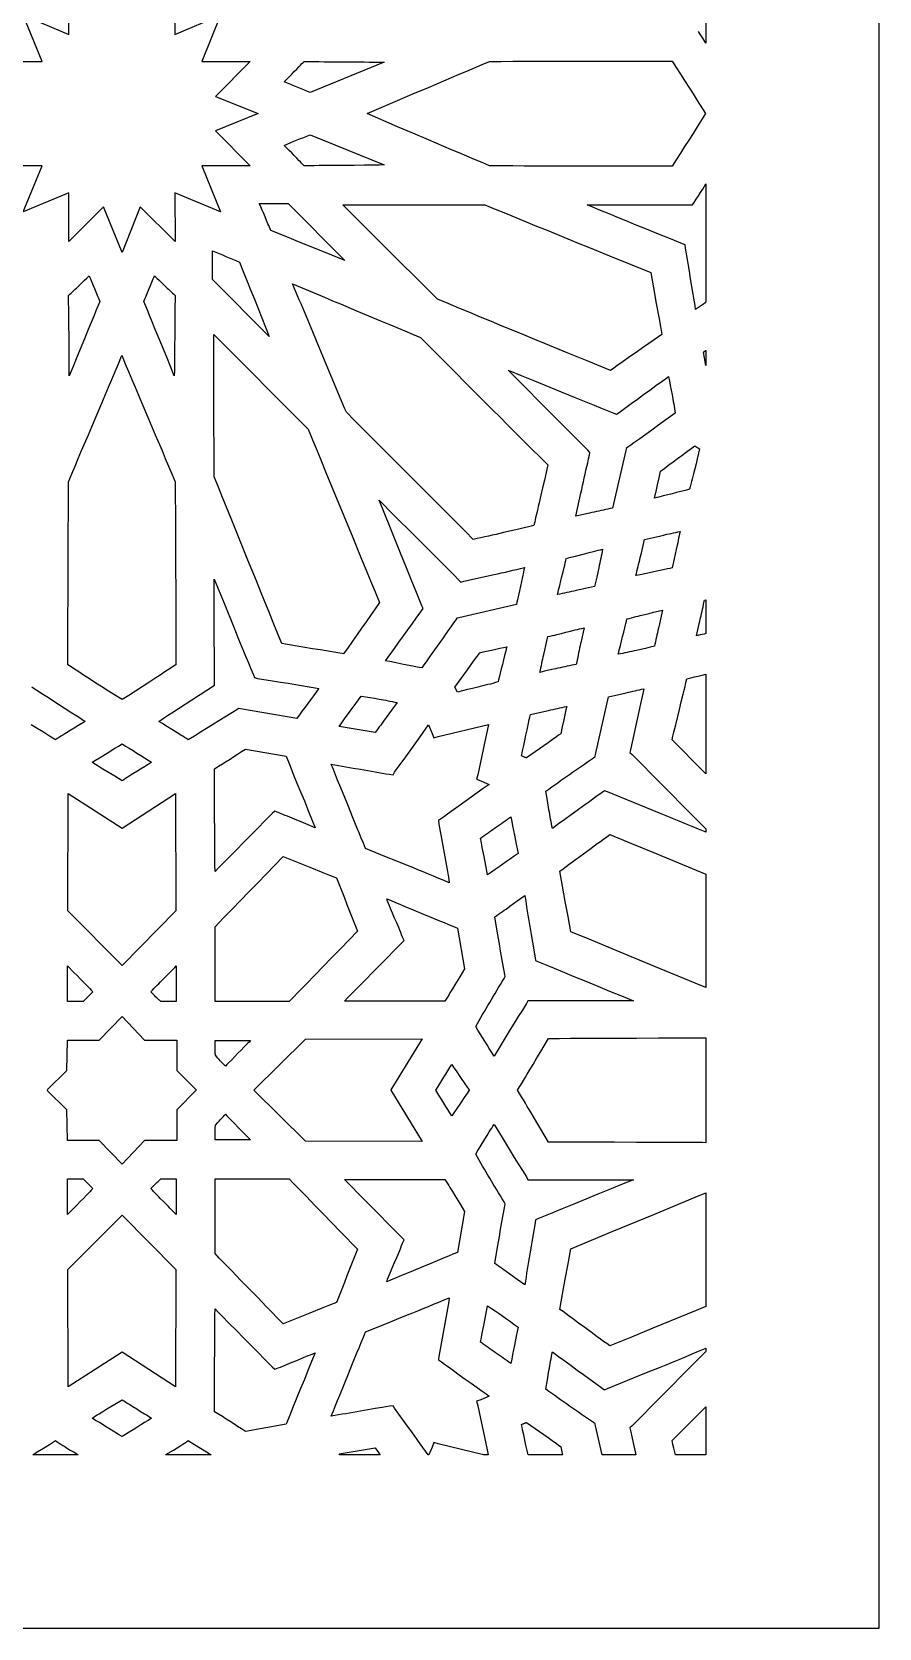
# Model space of a CAD drawing. Extents: x -500 to 500, y -1000 to 1000.
# Drawn here: x 255.5 to 500, y -1000 to -539.7 of the extents above; entities that cross this region are included whole.
import ezdxf

# ---------------------------------------------------------------- set-up
doc = ezdxf.new("R2010")
doc.units = 0
doc.layers.add('LAYER_1', color=18, linetype='CONTINUOUS')

msp = doc.modelspace()

# ---------------------------------------------------------------- linework, layer by layer
at = {"layer": 'LAYER_1'}
for points in [[(-500, -1000), (500, -1000), (500, 1000), (-500, 1000)], [(335.47, -548.18), (336.92, -548.2), (338.37, -548.22), (339.82, -548.23), (342.71, -548.25), (345.61, -548.28), (348.5, -548.3), (351.39, -548.32), (352.84, -548.34), (354.29, -548.35), (355.74, -548.37), (357.18, -548.39), (335.76, -557.08), (335.3, -556.9), (334.84, -556.72), (333.92, -556.36), (332.99, -555.99), (332.05, -555.61), (331.11, -555.23), (330.17, -554.84), (328.27, -554.07), (329.73, -552.59), (330.46, -551.85), (331.19, -551.11), (331.91, -550.38), (332.62, -549.64), (332.98, -549.27), (333.33, -548.9), (333.68, -548.53), (334.03, -548.16)], [(441.46, -549.92), (442.67, -551.8), (443.88, -553.69), (445.09, -555.58), (446.3, -557.49), (447.51, -559.39), (449.93, -563.21), (447.51, -567.03), (446.3, -568.94), (445.09, -570.84), (443.88, -572.74), (442.67, -574.63), (441.46, -576.51), (440.25, -578.38), (426.97, -578.38), (420.43, -578.37), (413.93, -578.36), (410.67, -578.36), (407.42, -578.35), (404.16, -578.34), (400.88, -578.33), (397.59, -578.32), (394.29, -578.3), (390.96, -578.28), (387.6, -578.26), (385.41, -577.35), (383.22, -576.43), (381.01, -575.5), (378.8, -574.56), (376.58, -573.62), (374.36, -572.68), (372.14, -571.73), (369.91, -570.78), (365.47, -568.88), (361.03, -566.98), (352.23, -563.21), (361.03, -559.44), (365.47, -557.54), (369.91, -555.64), (372.14, -554.69), (374.36, -553.75), (376.58, -552.8), (378.8, -551.86), (381.01, -550.93), (383.22, -550), (385.41, -549.08), (387.6, -548.16), (390.96, -548.14), (394.29, -548.12), (397.59, -548.11), (400.88, -548.09), (404.16, -548.08), (407.42, -548.07), (410.67, -548.07), (413.93, -548.06), (420.43, -548.05), (426.97, -548.05), (440.25, -548.05)], [(357.18, -578.03), (355.74, -578.05), (354.29, -578.07), (352.84, -578.09), (351.39, -578.1), (348.5, -578.13), (345.61, -578.15), (342.71, -578.17), (339.82, -578.19), (338.37, -578.21), (336.92, -578.23), (335.47, -578.24), (334.03, -578.26), (333.68, -577.89), (333.33, -577.53), (332.98, -577.16), (332.62, -576.79), (331.91, -576.05), (331.19, -575.31), (330.46, -574.57), (329.73, -573.84), (328.27, -572.36), (330.17, -571.58), (331.11, -571.19), (332.05, -570.81), (332.99, -570.43), (333.92, -570.06), (334.84, -569.7), (335.3, -569.52), (335.76, -569.35)], [(450, -617.63), (449.83, -617.75), (449.27, -618.14), (448.72, -618.54), (448.17, -618.93), (447.61, -619.32), (447.05, -619.71), (446.87, -618.6), (446.7, -617.49), (446.52, -616.39), (446.34, -615.28), (445.97, -613.07), (445.61, -610.85), (445.24, -608.64), (444.88, -606.42), (444.7, -605.32), (444.52, -604.21), (444.34, -603.1), (444.17, -602), (444.05, -601.07), (443.25, -600.72), (439.79, -599.33), (436.34, -597.94), (432.88, -596.55), (431.16, -595.85), (429.44, -595.15), (427.71, -594.45), (425.99, -593.75), (424.27, -593.04), (422.56, -592.34), (420.84, -591.63), (419.13, -590.92), (417.42, -590.21), (415.71, -589.49), (446.13, -589.49), (446.59, -588.8), (447.21, -587.84), (447.84, -586.88), (448.46, -585.92), (449.08, -584.96), (450, -583.51)], [(345.78, -605.58), (340.42, -603.41), (337.75, -602.33), (335.08, -601.24), (332.41, -600.16), (329.76, -599.07), (327.11, -597.99), (324.46, -596.9), (324.25, -596.42), (324.04, -595.94), (323.83, -595.46), (323.62, -594.97), (323.2, -594), (322.79, -593.02), (322.38, -592.05), (321.97, -591.07), (321.76, -590.59), (321.55, -590.11), (321.34, -589.62), (321.12, -589.15), (329.42, -589.15)], [(389.2, -590.73), (392.18, -591.96), (395.17, -593.19), (398.16, -594.42), (401.15, -595.65), (404.15, -596.87), (407.14, -598.1), (410.14, -599.32), (413.14, -600.54), (416.13, -601.76), (422.14, -604.19), (428.14, -606.63), (434.14, -609.06), (434.92, -613.49), (435.7, -617.93), (436.48, -622.39), (436.87, -624.63), (437.26, -626.89), (433.54, -629.49), (431.69, -630.79), (429.84, -632.1), (427.99, -633.4), (426.16, -634.7), (424.33, -636), (423.42, -636.65), (422.51, -637.3), (416.24, -634.74), (409.98, -632.18), (403.72, -629.61), (400.59, -628.33), (397.46, -627.04), (394.34, -625.76), (391.21, -624.47), (388.09, -623.18), (384.97, -621.89), (381.85, -620.59), (378.73, -619.3), (375.62, -618), (372.51, -616.7), (365.68, -609.92), (362.27, -606.53), (358.85, -603.14), (355.44, -599.74), (352.03, -596.33), (350.32, -594.63), (348.62, -592.92), (346.91, -591.21), (345.2, -589.49), (386.22, -589.49)], [(309.55, -603.59), (310.5, -603.98), (311.46, -604.38), (312.42, -604.79), (313.4, -605.2), (314.37, -605.62), (315.36, -606.05), (316.44, -608.7), (317.52, -611.36), (318.6, -614.03), (319.68, -616.71), (320.76, -619.4), (321.84, -622.08), (324, -627.46), (307.64, -611.03), (307.64, -602.81)], [(272.24, -610.44), (272.43, -610.9), (272.62, -611.36), (272.8, -611.83), (273.17, -612.76), (273.54, -613.69), (273.91, -614.62), (274.28, -615.55), (274.47, -616.01), (274.66, -616.48), (274.85, -616.94), (275.04, -617.39), (274.5, -618.74), (273.95, -620.08), (273.41, -621.43), (272.86, -622.77), (271.76, -625.46), (270.66, -628.14), (268.46, -633.49), (267.37, -636.16), (266.28, -638.81), (266.28, -637.38), (266.28, -635.94), (266.27, -634.5), (266.26, -633.06), (266.25, -631.62), (266.24, -630.17), (266.23, -628.72), (266.21, -627.28), (266.18, -624.38), (266.14, -621.47), (266.05, -615.66), (266.44, -615.31), (266.83, -614.96), (267.21, -614.6), (267.59, -614.25), (267.97, -613.89), (268.34, -613.54), (269.09, -612.82), (270.57, -611.39), (271.31, -610.68), (271.68, -610.33), (272.04, -609.98)], [(291.19, -610.33), (291.56, -610.68), (292.29, -611.39), (293.78, -612.82), (294.52, -613.54), (294.9, -613.89), (295.28, -614.25), (295.66, -614.6), (296.04, -614.96), (296.43, -615.31), (296.81, -615.66), (296.79, -617.11), (296.78, -618.56), (296.76, -620.02), (296.75, -621.47), (296.72, -624.38), (296.7, -627.28), (296.68, -630.17), (296.65, -633.06), (296.64, -634.5), (296.62, -635.94), (296.6, -637.38), (296.58, -638.81), (295.5, -636.16), (294.41, -633.49), (292.21, -628.14), (291.1, -625.46), (290.01, -622.77), (289.46, -621.43), (288.91, -620.08), (288.37, -618.74), (287.83, -617.39), (288.02, -616.94), (288.21, -616.48), (288.4, -616.01), (288.59, -615.55), (288.96, -614.62), (289.33, -613.69), (289.69, -612.76), (290.06, -611.83), (290.25, -611.36), (290.44, -610.9), (290.63, -610.44), (290.82, -609.98)], [(332.98, -613.27), (335.28, -614.25), (337.59, -615.22), (339.9, -616.19), (342.22, -617.16), (344.53, -618.12), (349.18, -620.06), (353.82, -621.99), (356.14, -622.95), (358.46, -623.92), (360.77, -624.89), (363.07, -625.86), (365.37, -626.84), (367.67, -627.81), (372.25, -632.41), (376.83, -637.01), (381.41, -641.61), (383.71, -643.91), (386, -646.2), (388.3, -648.5), (390.59, -650.79), (392.89, -653.08), (395.19, -655.37), (397.5, -657.66), (399.8, -659.95), (402.11, -662.23), (404.42, -664.51), (403.39, -668.92), (402.87, -671.11), (402.36, -673.29), (401.86, -675.47), (401.61, -676.56), (401.36, -677.65), (401.11, -678.73), (400.87, -679.82), (400.63, -680.91), (400.39, -681.99), (396, -683.03), (393.81, -683.55), (391.63, -684.06), (390.54, -684.31), (389.45, -684.57), (388.36, -684.82), (387.26, -685.07), (386.17, -685.32), (385.07, -685.56), (383.98, -685.8), (382.88, -686.04), (380.59, -683.74), (378.3, -681.45), (373.72, -676.86), (369.14, -672.27), (364.56, -667.69), (359.98, -663.11), (355.4, -658.53), (350.82, -653.94), (348.53, -651.64), (346.24, -649.34), (345.74, -648.19), (345.25, -647.04), (344.76, -645.89), (344.27, -644.73), (343.78, -643.58), (343.29, -642.42), (342.32, -640.1), (341.35, -637.79), (340.39, -635.47), (338.46, -630.82), (336.54, -626.18), (335.57, -623.86), (334.61, -621.54), (333.64, -619.22), (333.15, -618.07), (332.66, -616.91), (332.17, -615.76), (331.68, -614.6), (331.18, -613.45), (330.69, -612.3)], [(335.18, -654.21), (336.47, -657.33), (337.77, -660.46), (339.06, -663.58), (340.35, -666.71), (342.92, -672.96), (345.49, -679.21), (348.06, -685.46), (350.64, -691.72), (351.92, -694.84), (353.21, -697.97), (354.51, -701.09), (355.8, -704.22), (354.51, -706.08), (353.21, -707.93), (351.91, -709.78), (350.62, -711.63), (349.32, -713.47), (348.03, -715.32), (346.73, -717.18), (345.43, -719.04), (344.31, -718.84), (343.19, -718.65), (340.96, -718.27), (338.73, -717.9), (336.5, -717.53), (334.28, -717.16), (332.05, -716.79), (329.82, -716.41), (328.7, -716.22), (327.58, -716.03), (326.36, -713.01), (325.15, -710), (323.94, -706.99), (322.72, -703.98), (321.5, -700.97), (320.28, -697.97), (317.84, -691.96), (312.96, -679.97), (310.53, -673.97), (309.32, -670.98), (308.1, -667.98), (308.08, -665.42), (308.07, -662.86), (308.05, -660.29), (308.04, -657.72), (308.03, -655.15), (308.02, -652.58), (308.01, -650.01), (308, -647.43), (308, -642.29), (307.99, -637.15), (307.99, -626.89)], [(281.49, -633.14), (282.43, -635.36), (283.37, -637.6), (284.32, -639.85), (285.28, -642.12), (287.21, -646.68), (289.15, -651.25), (291.1, -655.83), (293.03, -660.39), (293.99, -662.66), (294.94, -664.91), (295.88, -667.15), (296.81, -669.37), (296.9, -682.7), (296.94, -689.25), (296.97, -695.77), (296.99, -699.02), (297, -702.28), (297.01, -705.55), (297.02, -708.83), (297.03, -712.13), (297.04, -715.45), (297.04, -718.79), (297.04, -722.16), (296.09, -722.79), (295.13, -723.43), (294.16, -724.06), (293.19, -724.7), (292.21, -725.33), (291.23, -725.97), (289.27, -727.24), (287.3, -728.51), (285.35, -729.77), (283.41, -731.01), (281.49, -732.23), (279.57, -731.01), (277.62, -729.77), (275.64, -728.51), (273.66, -727.24), (272.66, -726.61), (271.67, -725.97), (270.68, -725.33), (269.7, -724.7), (268.72, -724.06), (267.74, -723.43), (266.78, -722.79), (265.82, -722.16), (265.84, -718.79), (265.86, -715.45), (265.88, -712.13), (265.89, -708.83), (265.92, -702.28), (265.94, -695.77), (265.96, -689.25), (265.98, -682.7), (266, -679.4), (266.01, -676.09), (266.03, -672.74), (266.05, -669.37), (266.99, -667.15), (267.93, -664.91), (268.88, -662.66), (269.84, -660.39), (271.77, -655.83), (273.71, -651.25), (275.66, -646.68), (277.59, -642.12), (278.55, -639.85), (279.5, -637.6), (280.44, -635.36), (281.38, -633.14), (281.49, -633.02)], [(450, -635.89), (449.35, -631.98), (449.89, -631.57), (450, -631.49)], [(396.74, -638.75), (400.57, -640.31), (408.21, -643.43), (412.02, -644.98), (413.92, -645.75), (415.82, -646.52), (417.73, -647.29), (419.63, -648.05), (421.53, -648.82), (423.43, -649.58), (424.24, -649.92), (424.93, -649.46), (428.47, -646.86), (430.25, -645.55), (432.03, -644.25), (433.81, -642.95), (435.6, -641.65), (437.4, -640.34), (438.31, -639.69), (439.21, -639.04), (439.47, -640.34), (439.73, -641.65), (439.99, -642.95), (440.24, -644.27), (440.36, -644.92), (440.48, -645.58), (440.6, -646.24), (440.72, -646.9), (440.84, -647.57), (440.95, -648.24), (441.06, -648.9), (441.17, -649.58), (437.78, -652.03), (436.07, -653.26), (434.36, -654.5), (432.64, -655.73), (430.92, -656.97), (430.05, -657.58), (429.19, -658.2), (428.33, -658.81), (427.46, -659.42), (427, -659.76), (426.89, -660.34), (423.08, -677.01), (422.41, -677.14), (421.75, -677.28), (421.08, -677.42), (420.41, -677.55), (419.74, -677.69), (419.07, -677.84), (418.41, -677.98), (417.74, -678.13), (417.08, -678.27), (416.42, -678.42), (415.1, -678.72), (413.79, -679.02), (412.49, -679.33), (412.96, -677.11), (413.44, -674.9), (413.92, -672.69), (414.16, -671.59), (414.4, -670.49), (414.64, -669.39), (414.89, -668.29), (415.14, -667.19), (415.39, -666.09), (415.64, -665), (415.89, -663.91), (416.14, -662.82), (416.4, -661.73), (416.52, -660.92), (415.94, -660.23), (414.5, -658.79), (413.05, -657.36), (411.61, -655.93), (410.17, -654.49), (407.29, -651.62), (404.42, -648.75), (401.55, -645.87), (398.67, -642.99), (392.9, -637.19)], [(446.9, -659.13), (446.99, -659.19), (447.08, -659.25), (447.16, -659.31), (447.25, -659.36), (447.34, -659.42), (447.51, -659.52), (447.68, -659.61), (447.85, -659.7), (448.2, -659.88), (447.51, -662.76), (447.16, -664.22), (446.8, -665.68), (446.44, -667.15), (446.26, -667.89), (446.08, -668.62), (445.89, -669.36), (445.7, -670.1), (445.51, -670.83), (445.32, -671.57), (444.69, -671.73), (444.06, -671.88), (442.8, -672.2), (441.52, -672.52), (440.25, -672.85), (438.98, -673.17), (437.71, -673.49), (436.44, -673.81), (435.81, -673.97), (435.18, -674.12), (435.4, -673.16), (435.61, -672.19), (436.05, -670.24), (436.48, -668.29), (436.69, -667.32), (436.91, -666.36), (437.52, -665.91), (438.12, -665.45), (439.35, -664.54), (440.58, -663.63), (441.82, -662.72), (443.06, -661.8), (444.31, -660.89), (446.82, -659.07)], [(357.11, -676.13), (358.54, -677.56), (361.41, -680.43), (364.28, -683.3), (367.16, -686.17), (370.05, -689.05), (372.94, -691.94), (375.83, -694.83), (377.28, -696.28), (378.73, -697.74), (379.3, -698.31), (380.11, -698.08), (382.31, -697.61), (384.5, -697.13), (386.68, -696.64), (388.87, -696.16), (389.96, -695.91), (391.05, -695.67), (392.14, -695.42), (393.23, -695.17), (394.33, -694.92), (395.42, -694.66), (396.52, -694.41), (397.62, -694.15), (397.47, -694.82), (397.33, -695.49), (397.04, -696.82), (396.75, -698.15), (396.47, -699.47), (396.19, -700.8), (395.91, -702.12), (395.62, -703.46), (395.47, -704.13), (395.32, -704.8), (378.73, -708.62), (378.15, -708.73), (377.81, -709.2), (377.2, -710.06), (376.59, -710.93), (375.37, -712.67), (374.14, -714.41), (372.91, -716.14), (371.68, -717.88), (370.45, -719.62), (369.23, -721.35), (368.62, -722.22), (368.01, -723.09), (366.71, -722.83), (365.4, -722.57), (362.77, -722.05), (360.14, -721.53), (358.83, -721.27), (357.53, -721), (360.12, -717.44), (361.42, -715.66), (362.71, -713.87), (364.01, -712.08), (365.31, -710.28), (366.6, -708.47), (367.25, -707.56), (367.9, -706.65), (368.36, -705.96), (368.01, -705.14), (366.5, -701.36), (364.97, -697.57), (363.44, -693.77), (361.89, -689.96), (360.35, -686.15), (358.8, -682.34), (355.69, -674.7)], [(442.42, -684.38), (442.29, -685.03), (442.15, -685.68), (442.02, -686.33), (441.88, -686.99), (441.73, -687.64), (441.45, -688.95), (441.15, -690.27), (440.85, -691.59), (440.25, -694.26), (439.6, -694.39), (438.95, -694.53), (437.64, -694.8), (436.33, -695.08), (435.01, -695.36), (433.69, -695.64), (432.38, -695.92), (431.07, -696.2), (430.42, -696.33), (429.77, -696.46), (429.94, -695.81), (430.11, -695.16), (430.27, -694.51), (430.44, -693.86), (430.6, -693.21), (430.76, -692.55), (430.92, -691.9), (431.08, -691.25), (431.39, -689.95), (431.69, -688.65), (432.3, -686.04), (434.89, -685.44), (436.18, -685.14), (437.47, -684.84), (438.75, -684.55), (439.39, -684.41), (440.03, -684.27), (440.66, -684.13), (441.3, -683.99), (441.93, -683.86), (442.56, -683.73)], [(420.07, -689.49), (419.94, -690.17), (419.8, -690.84), (419.67, -691.51), (419.53, -692.19), (419.38, -692.86), (419.24, -693.53), (419.1, -694.2), (418.8, -695.55), (418.5, -696.9), (417.9, -699.59), (415.22, -700.19), (413.88, -700.49), (412.54, -700.79), (411.87, -700.93), (411.2, -701.08), (410.53, -701.22), (409.86, -701.36), (409.19, -701.5), (408.52, -701.64), (407.86, -701.77), (407.19, -701.9), (407.34, -701.25), (407.49, -700.6), (407.65, -699.95), (407.81, -699.3), (408.13, -698), (408.45, -696.69), (408.78, -695.39), (409.1, -694.09), (409.26, -693.44), (409.41, -692.79), (409.57, -692.14), (409.72, -691.48), (410.39, -691.31), (411.05, -691.14), (412.38, -690.81), (415.01, -690.15), (416.31, -689.83), (417.61, -689.5), (418.26, -689.33), (418.91, -689.16), (419.56, -688.99), (420.2, -688.82)], [(309.53, -700.97), (310.94, -704.43), (313.75, -711.32), (315.15, -714.76), (316.56, -718.2), (317.27, -719.91), (317.97, -721.63), (318.68, -723.34), (319.4, -725.06), (319.74, -725.87), (320.55, -726.1), (324.97, -726.79), (327.19, -727.15), (329.42, -727.5), (330.53, -727.68), (331.64, -727.86), (332.75, -728.05), (333.86, -728.23), (334.97, -728.42), (336.08, -728.61), (337.19, -728.8), (338.29, -728.99), (337.9, -729.54), (337.51, -730.08), (336.72, -731.16), (335.92, -732.25), (335.12, -733.33), (334.32, -734.42), (333.53, -735.5), (332.74, -736.59), (332.34, -737.13), (331.95, -737.68), (315.71, -734.9), (315.13, -734.78), (314.67, -735.13), (312.91, -736.21), (311.15, -737.3), (309.39, -738.38), (307.64, -739.47), (305.89, -740.56), (304.14, -741.64), (302.38, -742.73), (300.62, -743.81), (300.08, -743.47), (299.54, -743.12), (299, -742.78), (298.46, -742.44), (297.38, -741.77), (296.31, -741.11), (294.18, -739.79), (293.13, -739.14), (292.09, -738.49), (293.04, -737.86), (294, -737.23), (294.95, -736.61), (295.91, -735.99), (297.83, -734.75), (299.75, -733.51), (301.67, -732.27), (303.59, -731.03), (304.55, -730.41), (305.51, -729.78), (306.46, -729.16), (307.41, -728.53), (308.22, -728.07), (308.22, -727.26), (308.2, -725.39), (308.18, -723.53), (308.17, -721.67), (308.15, -719.81), (308.14, -717.95), (308.13, -716.09), (308.13, -714.24), (308.12, -712.38), (308.11, -708.67), (308.11, -704.95), (308.1, -697.5)], [(450, -713.19), (449.48, -713.31), (448.38, -713.57), (447.28, -713.83), (447.88, -711.24), (448.18, -709.96), (448.47, -708.68), (448.62, -708.04), (448.76, -707.39), (448.9, -706.75), (449.04, -706.11), (449.18, -705.47), (449.32, -704.82), (449.45, -704.17), (449.58, -703.52), (450, -703.43)], [(436.88, -709.02), (436.58, -710.33), (436.29, -711.63), (436.15, -712.28), (436, -712.93), (435.86, -713.58), (435.72, -714.23), (435.58, -714.88), (435.45, -715.53), (435.31, -716.19), (435.18, -716.84), (433.88, -717.14), (432.57, -717.44), (431.26, -717.74), (429.94, -718.04), (429.28, -718.18), (428.62, -718.33), (427.96, -718.47), (427.31, -718.61), (426.65, -718.75), (426, -718.89), (425.35, -719.02), (424.7, -719.15), (424.85, -718.52), (425, -717.89), (425.32, -716.62), (425.64, -715.34), (425.96, -714.06), (426.29, -712.78), (426.61, -711.5), (426.92, -710.23), (427.08, -709.6), (427.23, -708.97), (427.88, -708.79), (428.52, -708.62), (429.17, -708.46), (429.81, -708.29), (430.45, -708.13), (431.08, -707.97), (432.36, -707.65), (433.63, -707.34), (434.91, -707.03), (436.19, -706.72), (437.49, -706.42)], [(414.6, -712.81), (414.3, -714.12), (414, -715.43), (413.86, -716.08), (413.71, -716.74), (413.56, -717.39), (413.42, -718.05), (413.28, -718.71), (413.14, -719.38), (413, -720.04), (412.86, -720.71), (412.73, -721.38), (412.6, -722.05), (411.93, -722.18), (411.27, -722.31), (410.6, -722.45), (409.94, -722.59), (409.28, -722.73), (408.62, -722.87), (407.97, -723.02), (407.31, -723.16), (406.66, -723.31), (406.01, -723.46), (404.71, -723.76), (403.41, -724.06), (402.12, -724.36), (402.25, -723.71), (402.38, -723.06), (402.52, -722.42), (402.65, -721.78), (402.79, -721.13), (402.94, -720.49), (403.08, -719.85), (403.23, -719.21), (403.52, -717.93), (403.82, -716.65), (404.42, -714.06), (405.07, -713.91), (405.72, -713.75), (406.37, -713.59), (407.01, -713.43), (408.31, -713.11), (409.62, -712.79), (410.93, -712.46), (411.59, -712.3), (412.25, -712.14), (412.91, -711.98), (413.57, -711.82), (414.24, -711.67), (414.9, -711.51)], [(392.4, -717.58), (392.25, -718.22), (391.93, -719.49), (391.61, -720.77), (391.29, -722.05), (390.96, -723.33), (390.64, -724.6), (390.33, -725.88), (390.17, -726.51), (390.02, -727.14), (389.28, -727.33), (388.55, -727.53), (387.82, -727.72), (387.08, -727.9), (386.35, -728.09), (385.61, -728.27), (384.88, -728.45), (384.14, -728.63), (382.67, -728.99), (381.21, -729.34), (378.27, -730.03), (377.58, -728.65), (379.39, -726.13), (381.19, -723.62), (382.08, -722.38), (382.97, -721.14), (383.85, -719.91), (384.72, -718.69), (385.71, -718.47), (386.69, -718.26), (388.64, -717.82), (390.58, -717.39), (391.56, -717.17), (392.55, -716.95)], [(450, -753.61), (449.41, -753.01), (440.25, -743.81), (440.51, -742.72), (440.77, -741.64), (441.31, -739.45), (442.38, -735.06), (442.92, -732.85), (443.46, -730.64), (443.73, -729.53), (443.99, -728.43), (444.25, -727.32), (444.51, -726.21), (445.62, -725.95), (446.72, -725.69), (447.82, -725.42), (448.92, -725.15), (450, -724.89)], [(353.09, -731.63), (354.39, -731.85), (355.69, -732.08), (356.33, -732.19), (356.98, -732.31), (357.63, -732.42), (358.28, -732.54), (358.93, -732.67), (359.57, -732.79), (360.22, -732.92), (360.87, -733.04), (359.31, -735.22), (358.53, -736.3), (357.75, -737.39), (356.95, -738.47), (356.56, -739.01), (356.16, -739.56), (355.75, -740.1), (355.35, -740.64), (354.94, -741.18), (354.53, -741.73), (344.17, -739.99), (344.95, -738.9), (345.74, -737.8), (347.33, -735.59), (348.93, -733.38), (349.72, -732.28), (350.5, -731.19)], [(431.6, -731.28), (431.12, -733.47), (430.65, -735.66), (430.17, -737.86), (429.22, -742.28), (428.27, -746.71), (428.04, -747.52), (428.73, -748.09), (430.16, -749.53), (431.58, -750.96), (434.43, -753.84), (440.15, -759.61), (443.01, -762.5), (444.45, -763.94), (445.89, -765.38), (447.33, -766.82), (448.77, -768.26), (450, -769.49), (450, -770.44), (449.78, -770.35), (447.9, -769.57), (446.02, -768.8), (444.14, -768.03), (442.26, -767.26), (440.38, -766.49), (438.5, -765.72), (436.62, -764.95), (432.86, -763.43), (429.1, -761.9), (421.59, -758.86), (420.78, -758.51), (420.09, -758.98), (418.28, -760.28), (416.48, -761.58), (414.68, -762.88), (412.89, -764.19), (411.09, -765.49), (409.3, -766.79), (407.5, -768.09), (405.69, -769.4), (405.56, -768.72), (405.43, -768.05), (405.31, -767.38), (405.19, -766.7), (405.07, -766.03), (404.95, -765.36), (404.84, -764.69), (404.72, -764.01), (404.5, -762.67), (404.28, -761.32), (403.84, -758.63), (404.69, -758.02), (405.53, -757.41), (406.38, -756.81), (407.23, -756.2), (408.09, -755.59), (408.94, -754.99), (409.8, -754.38), (410.66, -753.78), (411.52, -753.18), (412.38, -752.58), (413.24, -751.98), (414.1, -751.38), (414.96, -750.79), (415.83, -750.2), (416.69, -749.61), (417.55, -749.02), (418.02, -748.67), (418.13, -748.09), (421.93, -731.42), (423.19, -731.12), (424.46, -730.82), (425.73, -730.52), (427, -730.22), (427.64, -730.08), (428.28, -729.93), (428.91, -729.79), (429.55, -729.65), (430.18, -729.51), (430.81, -729.37), (431.44, -729.24), (432.07, -729.11)], [(409.62, -735.16), (409.4, -736.13), (409.19, -737.11), (408.97, -738.09), (408.54, -740.08), (408.11, -742.07), (407.5, -742.51), (406.89, -742.94), (405.67, -743.81), (404.44, -744.68), (403.2, -745.55), (401.95, -746.42), (400.7, -747.28), (398.2, -749.02), (398.11, -749), (398.03, -748.97), (397.94, -748.94), (397.85, -748.91), (397.77, -748.88), (397.68, -748.85), (397.51, -748.77), (397.33, -748.7), (397.16, -748.61), (396.82, -748.44), (396.97, -747.7), (397.12, -746.96), (397.44, -745.47), (397.76, -743.98), (398.08, -742.48), (398.41, -740.98), (398.73, -739.49), (399.04, -738), (399.2, -737.26), (399.35, -736.52), (400.65, -736.21), (401.96, -735.91), (403.28, -735.61), (404.59, -735.32), (405.25, -735.17), (405.91, -735.03), (406.57, -734.88), (407.22, -734.74), (407.88, -734.6), (408.53, -734.47), (409.19, -734.33), (409.84, -734.2)], [(386.87, -741.2), (386.48, -742.99), (386.09, -744.79), (385.7, -746.6), (384.92, -750.24), (384.14, -753.88), (383.8, -755.16), (385.07, -755.62), (387.48, -756.66), (386.62, -757.27), (385.76, -757.88), (384.03, -759.11), (382.3, -760.34), (380.57, -761.58), (378.84, -762.82), (377.12, -764.05), (375.39, -765.28), (374.52, -765.89), (373.66, -766.5), (372.85, -767.08), (372.97, -768.12), (373.16, -769.17), (373.35, -770.21), (373.54, -771.26), (373.73, -772.31), (374.1, -774.42), (374.47, -776.53), (374.83, -778.65), (375.2, -780.77), (375.39, -781.83), (375.58, -782.9), (375.77, -783.96), (375.96, -785.02), (374.45, -784.4), (372.94, -783.77), (371.43, -783.15), (369.91, -782.53), (368.4, -781.91), (366.89, -781.29), (365.38, -780.67), (363.87, -780.06), (360.84, -778.84), (357.82, -777.62), (351.77, -775.18), (351.14, -773.66), (350.52, -772.15), (349.9, -770.63), (349.28, -769.11), (348.05, -766.07), (346.82, -763.03), (345.58, -759.99), (344.35, -756.95), (343.73, -755.43), (343.11, -753.91), (342.49, -752.39), (341.86, -750.87), (342.92, -751.05), (343.98, -751.23), (345.04, -751.4), (346.09, -751.59), (348.21, -751.95), (350.31, -752.32), (352.42, -752.69), (354.51, -753.05), (356.6, -753.41), (357.64, -753.59), (358.68, -753.77), (359.72, -753.88), (360.18, -753.19), (361.43, -751.46), (362.67, -749.74), (363.9, -748.02), (365.12, -746.31), (367.55, -742.92), (369.97, -739.53), (371.01, -741.96), (371.47, -743.23), (372.74, -742.88), (387.25, -739.41)], [(282.51, -745.6), (283.58, -746.26), (284.68, -746.94), (285.8, -747.63), (286.9, -748.32), (287.99, -749.01), (289.03, -749.67), (290.02, -750.29), (289.53, -750.6), (289.03, -750.92), (288.51, -751.25), (287.97, -751.58), (286.87, -752.26), (285.75, -752.96), (284.63, -753.65), (283.54, -754.33), (283, -754.66), (282.48, -754.99), (281.98, -755.31), (281.49, -755.62), (279.38, -754.33), (278.26, -753.65), (277.13, -752.96), (276, -752.26), (274.9, -751.58), (274.36, -751.25), (273.84, -750.92), (273.34, -750.6), (272.85, -750.29), (273.87, -749.67), (274.95, -749.01), (277.17, -747.63), (279.4, -746.26), (280.47, -745.6), (281.49, -744.97)], [(328.84, -748.56), (329.88, -751.12), (330.93, -753.7), (331.99, -756.28), (333.05, -758.86), (334.11, -761.44), (335.16, -764.02), (336.21, -766.6), (337.25, -769.16), (336.58, -768.88), (335.91, -768.6), (335.24, -768.33), (334.57, -768.05), (333.23, -767.51), (331.9, -766.96), (330.56, -766.42), (329.22, -765.88), (328.55, -765.6), (327.88, -765.32), (327.21, -765.05), (326.54, -764.76), (325.62, -764.42), (324.81, -765.11), (323.77, -766.15), (322.74, -767.2), (320.68, -769.28), (318.63, -771.36), (316.57, -773.45), (314.52, -775.53), (312.46, -777.62), (310.4, -779.7), (309.37, -780.74), (308.34, -781.78), (308.31, -779.94), (308.3, -778.09), (308.28, -776.25), (308.27, -774.4), (308.26, -772.55), (308.25, -770.71), (308.24, -768.86), (308.23, -767.01), (308.23, -763.3), (308.22, -759.59), (308.22, -752.15), (309.34, -751.45), (310.45, -750.76), (311.55, -750.06), (312.66, -749.35), (313.76, -748.65), (314.86, -747.93), (315.97, -747.21), (317.09, -746.47)], [(297.04, -793.13), (281.49, -808.87), (265.82, -793.13), (265.94, -759.32), (281.49, -769.28), (296.93, -759.32)], [(393.97, -767.35), (394.22, -768.66), (394.74, -771.31), (395.26, -773.95), (395.52, -775.27), (395.78, -776.57), (395.24, -776.96), (394.69, -777.35), (393.6, -778.13), (392.5, -778.91), (391.4, -779.68), (390.3, -780.45), (389.2, -781.21), (388.11, -781.97), (387.02, -782.71), (386.51, -780.1), (385.99, -777.48), (385.47, -774.85), (385.21, -773.51), (384.95, -772.17), (385.49, -771.78), (386.03, -771.4), (386.58, -771.01), (387.13, -770.63), (387.68, -770.25), (388.23, -769.87), (389.33, -769.11), (390.43, -768.35), (390.98, -767.97), (391.53, -767.58), (392.08, -767.2), (392.62, -766.81), (393.16, -766.43), (393.71, -766.04)], [(428.5, -773.69), (434.74, -776.25), (447.22, -781.38), (450, -782.52), (450, -815.27), (446.92, -814), (434.95, -809.05), (422.98, -804.1), (416.99, -801.62), (410.99, -799.15), (410.21, -794.79), (409.43, -790.41), (408.65, -786.03), (407.88, -781.67), (408.78, -781.01), (409.69, -780.36), (410.59, -779.7), (411.49, -779.04), (412.39, -778.38), (413.28, -777.72), (415.08, -776.4), (416.87, -775.08), (417.77, -774.42), (418.67, -773.76), (419.57, -773.1), (420.47, -772.44), (421.37, -771.78), (422.28, -771.13)], [(328.99, -777.89), (329.94, -778.28), (330.89, -778.66), (331.84, -779.04), (333.74, -779.81), (335.65, -780.57), (339.49, -782.09), (341.42, -782.86), (343.36, -783.64), (343.75, -784.59), (344.13, -785.55), (344.51, -786.51), (344.9, -787.47), (345.66, -789.4), (346.41, -791.33), (347.17, -793.27), (347.93, -795.19), (348.31, -796.16), (348.69, -797.12), (349.08, -798.08), (349.47, -799.03), (344.54, -804.07), (342.08, -806.59), (339.61, -809.12), (337.15, -811.65), (334.69, -814.19), (333.46, -815.46), (332.23, -816.74), (331, -818.01), (329.76, -819.29), (308.34, -819.29), (308.34, -797.76), (309.57, -796.48), (310.8, -795.2), (312.03, -793.93), (313.26, -792.66), (315.72, -790.12), (318.19, -787.59), (320.65, -785.06), (323.11, -782.54), (328.04, -777.5)], [(359.15, -790.18), (360.42, -790.7), (361.7, -791.23), (362.97, -791.76), (365.52, -792.82), (368.07, -793.88), (370.62, -794.94), (373.17, -796), (374.44, -796.53), (375.72, -797.06), (376.99, -797.58), (378.27, -798.11), (380.34, -809.91), (379.65, -811.05), (378.96, -812.19), (377.56, -814.5), (376.86, -815.67), (376.15, -816.83), (375.79, -817.42), (375.43, -818), (375.06, -818.59), (374.7, -819.18), (345.66, -819.18), (346.7, -818.13), (347.73, -817.09), (349.79, -815.01), (351.85, -812.92), (353.9, -810.84), (355.95, -808.76), (358.01, -806.67), (360.07, -804.59), (361.1, -803.55), (362.14, -802.51), (362.94, -801.69), (362.48, -800.77), (362.2, -800.07), (361.92, -799.38), (361.63, -798.68), (361.34, -797.99), (360.76, -796.6), (360.18, -795.21), (359.6, -793.82), (359.02, -792.43), (358.73, -791.74), (358.44, -791.04), (358.16, -790.35), (357.88, -789.65)], [(397.91, -789.86), (398.09, -790.98), (398.27, -792.1), (398.45, -793.23), (398.63, -794.35), (398.82, -795.46), (399, -796.58), (399.19, -797.7), (399.57, -799.94), (399.96, -802.18), (400.73, -806.67), (400.85, -807.48), (401.66, -807.83), (405.07, -809.22), (408.5, -810.63), (411.93, -812.03), (415.37, -813.45), (418.8, -814.86), (422.23, -816.26), (425.66, -817.67), (429.08, -819.06), (398.66, -819.06), (398.2, -819.87), (397.03, -821.74), (395.87, -823.62), (394.7, -825.51), (393.53, -827.41), (392.37, -829.31), (391.2, -831.22), (388.87, -835.04), (388.52, -834.49), (388.18, -833.95), (387.84, -833.41), (387.5, -832.87), (386.84, -831.79), (386.17, -830.71), (384.87, -828.57), (384.22, -827.52), (383.57, -826.47), (384.07, -825.6), (384.57, -824.73), (385.07, -823.87), (385.57, -823), (386.08, -822.13), (386.59, -821.27), (387.1, -820.4), (387.61, -819.54), (388.13, -818.68), (388.64, -817.81), (389.16, -816.96), (389.68, -816.1), (390.19, -815.24), (390.71, -814.39), (391.23, -813.54), (391.75, -812.69), (392.09, -812.11), (391.98, -811.54), (391.78, -810.49), (391.59, -809.45), (391.41, -808.41), (391.22, -807.37), (391.04, -806.33), (390.85, -805.28), (390.67, -804.24), (390.49, -803.2), (390.14, -801.12), (389.79, -799.03), (389.1, -794.86), (389.64, -794.49), (390.18, -794.12), (390.72, -793.75), (391.26, -793.37), (391.8, -792.99), (392.34, -792.61), (393.42, -791.84), (394.5, -791.07), (395.58, -790.29), (397.74, -788.73)], [(267.59, -810.88), (268.52, -811.82), (269.44, -812.75), (270.35, -813.68), (271.26, -814.62), (271.72, -815.09), (272.17, -815.56), (272.63, -816.04), (273.08, -816.51), (270.32, -819.29), (265.71, -819.29), (265.71, -808.99)], [(297.16, -819.29), (292.67, -819.29), (292.47, -819.12), (292.28, -818.94), (292.09, -818.77), (291.91, -818.6), (291.54, -818.25), (291.18, -817.9), (290.83, -817.55), (290.48, -817.21), (289.79, -816.51), (290.24, -816.04), (290.7, -815.56), (291.16, -815.09), (291.62, -814.62), (292.08, -814.15), (292.54, -813.68), (293.47, -812.75), (294.4, -811.82), (294.86, -811.35), (295.33, -810.88), (295.79, -810.41), (296.25, -809.94), (296.7, -809.46), (297.16, -808.99)], [(287.94, -830.41), (297.27, -830.41), (297.27, -839.2), (302.96, -844.82), (303.02, -844.76), (297.27, -850.55), (297.27, -859.35), (287.94, -859.35), (281.49, -866.18), (274.92, -859.35), (265.71, -859.35), (265.59, -850.55), (259.84, -844.99), (259.97, -844.88), (259.84, -844.76), (265.59, -839.2), (265.71, -830.41), (274.92, -830.41), (281.49, -823.57)], [(318.14, -830.98), (317.68, -831.44), (316.77, -832.36), (315.87, -833.29), (314.96, -834.23), (314.05, -835.16), (313.15, -836.09), (312.24, -837.01), (311.78, -837.47), (311.33, -837.93), (311.14, -837.73), (310.95, -837.54), (310.76, -837.34), (310.57, -837.15), (310.21, -836.76), (309.85, -836.37), (309.49, -835.98), (309.14, -835.59), (308.45, -834.8), (308.43, -834.54), (308.41, -834.28), (308.4, -834.01), (308.38, -833.74), (308.37, -833.48), (308.36, -833.2), (308.36, -832.93), (308.35, -832.66), (308.34, -832.12), (308.34, -831.58), (308.34, -830.52), (318.59, -830.52)], [(359.08, -844.76), (359.12, -844.82), (368.13, -859.69), (334.49, -859.58), (319.52, -844.88), (334.49, -830.17), (368.13, -830.06)], [(450, -860.01), (448.99, -860), (445.82, -859.99), (442.64, -859.97), (436.29, -859.95), (429.94, -859.93), (423.59, -859.9), (417.24, -859.88), (414.06, -859.86), (410.89, -859.85), (407.71, -859.83), (404.54, -859.81), (402.34, -856.08), (401.24, -854.21), (400.13, -852.34), (399.02, -850.48), (398.46, -849.54), (397.9, -848.61), (397.34, -847.68), (396.78, -846.74), (396.21, -845.81), (395.65, -844.88), (396.21, -843.94), (396.78, -843.01), (397.34, -842.08), (397.9, -841.14), (398.46, -840.21), (399.02, -839.28), (400.13, -837.41), (401.24, -835.54), (402.34, -833.68), (404.54, -829.94), (407.71, -829.92), (410.89, -829.9), (414.06, -829.89), (417.24, -829.87), (423.59, -829.85), (429.94, -829.83), (436.29, -829.8), (442.64, -829.78), (445.82, -829.77), (448.99, -829.75), (450, -829.74)], [(377.28, -838.38), (377.91, -839.31), (379.18, -841.17), (380.46, -843.03), (381.09, -843.96), (381.72, -844.76), (381.68, -844.82), (381.09, -845.8), (380.46, -846.72), (379.18, -848.58), (377.91, -850.45), (377.28, -851.37), (376.65, -852.29), (376.08, -851.38), (375.52, -850.47), (374.95, -849.55), (374.38, -848.62), (373.81, -847.69), (373.24, -846.75), (372.1, -844.88), (373.24, -843), (373.81, -842.06), (374.38, -841.13), (374.95, -840.2), (375.52, -839.28), (376.08, -838.37), (376.65, -837.47)], [(311.78, -852.28), (312.24, -852.74), (313.15, -853.66), (314.05, -854.59), (314.96, -855.53), (315.87, -856.46), (316.77, -857.39), (317.68, -858.31), (318.14, -858.77), (318.59, -859.23), (308.34, -859.23), (308.34, -858.17), (308.34, -857.63), (308.35, -857.09), (308.36, -856.82), (308.36, -856.55), (308.37, -856.28), (308.38, -856.01), (308.4, -855.74), (308.41, -855.47), (308.43, -855.21), (308.45, -854.95), (309.14, -854.17), (309.49, -853.78), (309.85, -853.39), (310.21, -852.99), (310.57, -852.6), (310.76, -852.41), (310.95, -852.21), (311.14, -852.02), (311.33, -851.82)], [(391.2, -858.53), (392.37, -860.44), (393.53, -862.34), (394.7, -864.24), (395.87, -866.13), (397.03, -868.01), (398.2, -869.88), (398.66, -870.69), (429.08, -870.69), (425.66, -872.09), (422.23, -873.49), (418.8, -874.9), (415.37, -876.31), (411.93, -877.72), (408.5, -879.13), (405.07, -880.53), (401.66, -881.92), (400.85, -882.27), (400.73, -883.08), (399.96, -887.58), (399.57, -889.82), (399.19, -892.05), (399, -893.17), (398.82, -894.29), (398.63, -895.41), (398.45, -896.53), (398.27, -897.65), (398.09, -898.77), (397.91, -899.9), (397.74, -901.02), (395.58, -899.46), (394.5, -898.69), (393.42, -897.91), (392.34, -897.14), (391.8, -896.76), (391.26, -896.38), (390.72, -896.01), (390.18, -895.63), (389.64, -895.26), (389.1, -894.89), (389.79, -890.72), (390.14, -888.64), (390.49, -886.55), (390.67, -885.51), (390.85, -884.47), (391.04, -883.43), (391.22, -882.38), (391.41, -881.34), (391.59, -880.3), (391.78, -879.26), (391.98, -878.22), (392.09, -877.64), (391.75, -877.06), (391.23, -876.21), (390.71, -875.36), (390.19, -874.51), (389.68, -873.65), (389.16, -872.8), (388.64, -871.94), (388.13, -871.08), (387.61, -870.21), (387.1, -869.35), (386.59, -868.49), (386.08, -867.62), (385.57, -866.75), (385.07, -865.89), (384.57, -865.02), (384.07, -864.15), (383.57, -863.28), (384.22, -862.24), (384.87, -861.18), (386.17, -859.04), (386.84, -857.97), (387.5, -856.89), (387.84, -856.34), (388.18, -855.8), (388.52, -855.26), (388.87, -854.72)], [(273.08, -873.24), (272.63, -873.72), (272.17, -874.19), (271.72, -874.66), (271.26, -875.13), (270.35, -876.07), (269.44, -877), (268.52, -877.94), (267.59, -878.87), (265.71, -880.76), (265.71, -870.46), (270.32, -870.46)], [(297.16, -880.76), (296.7, -880.29), (296.25, -879.81), (295.79, -879.34), (295.33, -878.87), (294.86, -878.4), (294.4, -877.94), (293.47, -877), (292.54, -876.07), (292.08, -875.6), (291.62, -875.13), (291.16, -874.66), (290.7, -874.19), (290.24, -873.72), (289.79, -873.24), (290.48, -872.54), (290.83, -872.2), (291.18, -871.85), (291.54, -871.5), (291.91, -871.16), (292.09, -870.98), (292.28, -870.81), (292.47, -870.63), (292.67, -870.46), (297.16, -870.46)], [(331, -871.74), (332.23, -873.02), (333.46, -874.29), (334.69, -875.56), (337.15, -878.1), (339.61, -880.63), (342.08, -883.16), (344.54, -885.68), (349.47, -890.72), (349.08, -891.68), (348.69, -892.64), (348.31, -893.6), (347.93, -894.56), (347.17, -896.49), (346.41, -898.42), (345.66, -900.35), (344.9, -902.28), (344.51, -903.24), (344.13, -904.2), (343.75, -905.16), (343.36, -906.12), (341.42, -906.89), (339.49, -907.66), (335.65, -909.19), (333.74, -909.95), (331.84, -910.71), (330.89, -911.09), (329.94, -911.48), (328.99, -911.86), (328.04, -912.25), (323.11, -907.22), (320.65, -904.69), (318.19, -902.17), (315.72, -899.63), (313.26, -897.1), (312.03, -895.82), (310.8, -894.55), (309.57, -893.27), (308.34, -891.99), (308.34, -870.46), (329.76, -870.46)], [(375.06, -871.16), (375.43, -871.75), (375.79, -872.33), (376.15, -872.92), (376.86, -874.09), (377.56, -875.25), (378.96, -877.56), (379.65, -878.7), (380.34, -879.84), (378.27, -891.65), (376.99, -892.17), (375.72, -892.69), (374.44, -893.22), (373.17, -893.75), (370.62, -894.81), (368.07, -895.87), (365.52, -896.93), (362.97, -898), (361.7, -898.52), (360.42, -899.05), (359.15, -899.58), (357.88, -900.1), (358.16, -899.4), (358.44, -898.71), (358.73, -898.01), (359.02, -897.32), (359.6, -895.93), (360.18, -894.54), (360.76, -893.15), (361.34, -891.76), (361.63, -891.07), (361.92, -890.37), (362.2, -889.68), (362.48, -888.98), (362.94, -888.06), (362.14, -887.25), (361.1, -886.21), (360.07, -885.16), (358.01, -883.08), (355.95, -881), (353.9, -878.91), (351.85, -876.83), (349.79, -874.74), (347.73, -872.66), (346.7, -871.62), (345.66, -870.58), (374.7, -870.58)], [(450, -907.23), (447.22, -908.37), (434.74, -913.5), (428.5, -916.06), (422.28, -918.62), (421.37, -917.97), (420.47, -917.31), (419.57, -916.66), (418.67, -916), (417.77, -915.34), (416.87, -914.68), (415.08, -913.35), (413.28, -912.03), (412.39, -911.37), (411.49, -910.71), (410.59, -910.05), (409.69, -909.39), (408.78, -908.74), (407.88, -908.09), (408.65, -903.73), (409.43, -899.34), (410.21, -894.96), (410.6, -892.78), (410.99, -890.6), (416.99, -888.13), (422.98, -885.66), (434.95, -880.71), (446.92, -875.76), (450, -874.49)], [(297.04, -896.62), (296.93, -930.43), (281.49, -920.47), (265.94, -930.43), (265.82, -896.62), (281.49, -880.88)], [(375.77, -905.79), (375.58, -906.85), (375.39, -907.92), (375.2, -908.98), (374.83, -911.1), (374.47, -913.22), (374.1, -915.34), (373.73, -917.44), (373.54, -918.49), (373.35, -919.54), (373.16, -920.59), (372.97, -921.63), (372.85, -922.67), (373.66, -923.25), (374.52, -923.86), (375.39, -924.47), (377.12, -925.7), (378.84, -926.93), (380.57, -928.17), (382.3, -929.41), (384.03, -930.64), (385.76, -931.87), (386.62, -932.48), (387.48, -933.09), (385.07, -934.13), (383.8, -934.6), (384.14, -935.87), (384.92, -939.51), (385.7, -943.15), (386.09, -944.96), (386.48, -946.76), (386.87, -948.56), (387.18, -950), (385.83, -950), (372.74, -946.87), (371.47, -946.52), (371.01, -947.79), (370.07, -950), (369.81, -950), (367.55, -946.84), (365.12, -943.44), (363.9, -941.73), (362.67, -940.02), (361.43, -938.3), (360.18, -936.56), (359.72, -935.87), (358.68, -935.99), (357.64, -936.16), (356.6, -936.34), (354.51, -936.7), (352.42, -937.06), (350.31, -937.43), (348.21, -937.8), (346.09, -938.17), (345.04, -938.35), (343.98, -938.53), (342.92, -938.7), (341.86, -938.88), (342.49, -937.36), (343.11, -935.84), (343.73, -934.32), (344.35, -932.8), (345.58, -929.76), (346.82, -926.72), (348.05, -923.68), (349.28, -920.65), (349.9, -919.13), (350.52, -917.61), (351.14, -916.09), (351.77, -914.57), (357.82, -912.14), (360.84, -910.92), (363.87, -909.69), (365.38, -909.08), (366.89, -908.46), (368.4, -907.84), (369.91, -907.23), (371.43, -906.6), (372.94, -905.98), (374.45, -905.36), (375.96, -904.73)], [(309.37, -909.01), (310.4, -910.05), (312.46, -912.14), (314.52, -914.22), (316.57, -916.3), (318.63, -918.39), (320.68, -920.47), (322.74, -922.56), (323.77, -923.6), (324.81, -924.64), (325.62, -925.33), (326.54, -924.99), (327.21, -924.71), (327.88, -924.43), (328.55, -924.15), (329.22, -923.88), (330.56, -923.33), (331.9, -922.79), (333.23, -922.24), (334.57, -921.7), (335.24, -921.42), (335.91, -921.15), (336.58, -920.87), (337.25, -920.59), (336.21, -923.15), (335.16, -925.73), (334.11, -928.31), (333.05, -930.89), (331.99, -933.47), (330.93, -936.05), (329.88, -938.63), (328.84, -941.19), (317.09, -943.28), (315.97, -942.55), (314.86, -941.82), (313.76, -941.11), (312.66, -940.4), (311.55, -939.7), (310.45, -939), (309.34, -938.3), (308.22, -937.61), (308.22, -930.16), (308.23, -926.45), (308.23, -922.74), (308.24, -920.89), (308.25, -919.05), (308.26, -917.2), (308.27, -915.35), (308.28, -913.51), (308.3, -911.66), (308.31, -909.81), (308.34, -907.97)], [(388.11, -907.79), (389.2, -908.54), (390.3, -909.3), (391.4, -910.07), (392.5, -910.84), (393.6, -911.62), (394.69, -912.4), (395.24, -912.79), (395.78, -913.18), (395.52, -914.49), (395.26, -915.8), (394.74, -918.45), (394.22, -921.09), (393.97, -922.41), (393.71, -923.71), (393.16, -923.32), (392.62, -922.94), (392.08, -922.55), (391.53, -922.17), (390.98, -921.79), (390.43, -921.41), (389.33, -920.65), (388.23, -919.89), (387.68, -919.5), (387.13, -919.12), (386.58, -918.74), (386.03, -918.35), (385.49, -917.97), (384.95, -917.58), (385.21, -916.24), (385.47, -914.91), (385.99, -912.27), (386.51, -909.65), (387.02, -907.04)], [(450, -920.26), (448.77, -921.49), (447.33, -922.93), (445.89, -924.37), (444.45, -925.81), (443.01, -927.25), (440.15, -930.14), (434.43, -935.91), (431.58, -938.79), (430.16, -940.22), (428.73, -941.66), (428.04, -942.24), (428.27, -943.05), (429.22, -947.47), (429.76, -950), (420.03, -950), (418.13, -941.66), (418.02, -941.08), (417.55, -940.73), (416.69, -940.14), (415.83, -939.55), (414.96, -938.96), (414.1, -938.37), (413.24, -937.77), (412.38, -937.17), (411.52, -936.57), (410.66, -935.97), (409.8, -935.37), (408.94, -934.76), (408.09, -934.16), (407.23, -933.55), (406.38, -932.95), (405.53, -932.34), (404.69, -931.73), (403.84, -931.12), (404.28, -928.43), (404.5, -927.09), (404.72, -925.74), (404.84, -925.07), (404.95, -924.39), (405.07, -923.72), (405.19, -923.05), (405.31, -922.38), (405.43, -921.7), (405.56, -921.03), (405.69, -920.36), (407.5, -921.66), (409.3, -922.96), (411.09, -924.26), (412.89, -925.57), (414.68, -926.87), (416.48, -928.17), (418.28, -929.47), (420.09, -930.78), (420.78, -931.24), (421.59, -930.89), (429.1, -927.85), (432.86, -926.33), (436.62, -924.8), (438.5, -924.03), (440.38, -923.27), (442.26, -922.5), (444.14, -921.73), (446.02, -920.95), (447.9, -920.18), (449.78, -919.4), (450, -919.31)], [(281.98, -934.44), (282.48, -934.76), (283, -935.09), (283.54, -935.42), (284.63, -936.1), (285.75, -936.8), (286.87, -937.49), (287.97, -938.17), (288.51, -938.5), (289.03, -938.83), (289.53, -939.15), (290.02, -939.46), (289.03, -940.09), (287.99, -940.75), (286.9, -941.43), (285.8, -942.12), (284.68, -942.81), (283.58, -943.5), (282.51, -944.16), (281.49, -944.78), (280.47, -944.16), (279.4, -943.5), (277.17, -942.12), (274.95, -940.75), (273.87, -940.09), (272.85, -939.46), (273.34, -939.15), (273.84, -938.83), (274.36, -938.5), (274.9, -938.17), (276, -937.49), (277.13, -936.8), (278.26, -936.1), (279.38, -935.42), (281.49, -934.13)], [(450, -950), (441.23, -950), (440.77, -948.12), (440.51, -947.03), (440.25, -945.94), (449.41, -936.74), (450, -936.15)], [(400.7, -942.47), (401.95, -943.34), (403.2, -944.2), (404.44, -945.07), (405.67, -945.94), (406.89, -946.81), (407.5, -947.24), (408.11, -947.68), (408.54, -949.67), (408.61, -950), (398.67, -950), (398.41, -948.77), (398.08, -947.27), (397.76, -945.78), (397.44, -944.28), (397.12, -942.79), (396.97, -942.05), (396.82, -941.31), (397.16, -941.14), (397.33, -941.06), (397.51, -940.98), (397.68, -940.9), (397.77, -940.87), (397.85, -940.84), (397.94, -940.81), (398.03, -940.78), (398.11, -940.75), (398.2, -940.73)], [(262.79, -946.29), (263.33, -946.63), (263.87, -946.97), (264.41, -947.31), (264.95, -947.65), (265.49, -947.98), (266.57, -948.65), (267.65, -949.31), (268.73, -949.96), (268.79, -950), (255.74, -950), (257.03, -949.2), (258.78, -948.11), (260.52, -947.03), (262.25, -945.94)], [(302.38, -947.03), (304.14, -948.11), (305.89, -949.2), (307.19, -950), (294.12, -950), (294.18, -949.96), (296.31, -948.65), (297.38, -947.98), (298.46, -947.31), (299, -946.97), (299.54, -946.63), (300.08, -946.29), (300.62, -945.94)], [(354.94, -948.57), (355.35, -949.11), (355.75, -949.65), (356.01, -950), (344.34, -950), (344.17, -949.76), (354.53, -948.03)]]:
    msp.add_lwpolyline(points, close=True, dxfattribs=at)
for points in [[(450, -508.8), (450, -542.91), (449.08, -541.46), (448.46, -540.5), (447.84, -539.54)], [(296.81, -526.28), (296.7, -540.4), (309.95, -534.85), (304.53, -548.16), (318.47, -548.16), (308.45, -558.23), (320.78, -563.21), (308.45, -568.19), (318.47, -578.26), (304.53, -578.26), (309.95, -591.58), (296.7, -586.02), (296.81, -600.14), (286.68, -590.07), (281.49, -603.27), (276.19, -590.07), (266.17, -600.14), (266.17, -586.02), (252.92, -591.58), (258.45, -578.26), (244.39, -578.26)], [(244.39, -548.16), (258.45, -548.16), (252.92, -534.85), (266.17, -540.4), (266.17, -526.28)], [(255.45, -728.53), (256.41, -729.16), (257.36, -729.78), (258.32, -730.41), (259.28, -731.03), (260.24, -731.65), (261.2, -732.27), (263.13, -733.51), (267.01, -735.99), (268.95, -737.23), (269.92, -737.86), (270.89, -738.49), (268.73, -739.79), (267.65, -740.45), (266.57, -741.11), (265.49, -741.77), (264.95, -742.1), (264.41, -742.44), (263.87, -742.78), (263.33, -743.12), (262.79, -743.47), (262.25, -743.81), (260.52, -742.73), (258.78, -741.64), (257.03, -740.56), (255.28, -739.47)]]:
    msp.add_lwpolyline(points, dxfattribs=at)

doc.saveas('drawing.dxf')
